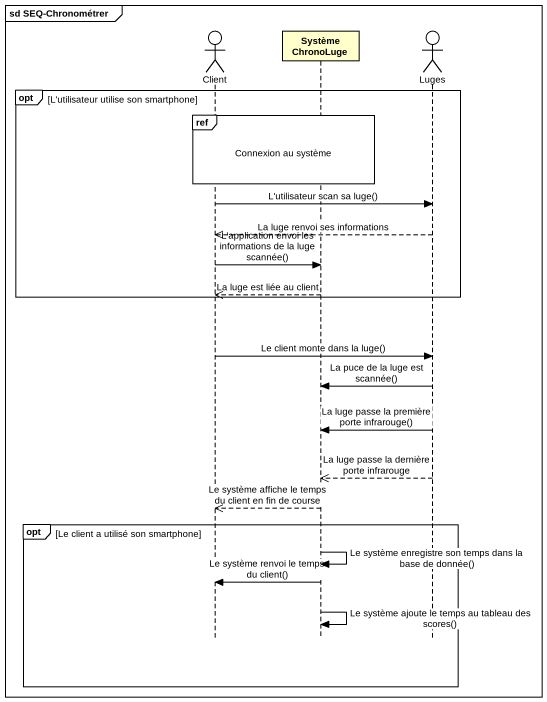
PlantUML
@startuml
mainframe sd SEQ-Chronométrer
hide footbox
actor Client
participant "Système ChronoLuge" as Système_ChronoLuge
actor Luges

opt L'utilisateur utilise son smartphone
  ref over Client, Système_ChronoLuge : Connexion au système
  Client -> Luges : L'utilisateur scan sa luge()
  Luges -->> Client : La luge renvoi ses informations
  Client -> Système_ChronoLuge : L'application envoi les informations de la luge scannée()
  Système_ChronoLuge -->> Client : La luge est liée au client
end
Client -> Luges : Le client monte dans la luge()
Luges -> Système_ChronoLuge : La puce de la luge est scannée()
Luges -> Système_ChronoLuge : La luge passe la première porte infrarouge()
Luges -->> Système_ChronoLuge : La luge passe la dernière porte infrarouge
Système_ChronoLuge -->> Client : Le système affiche le temps du client en fin de course
opt Le client a utilisé son smartphone
  Système_ChronoLuge -> Système_ChronoLuge : Le système enregistre son temps dans la base de donnée()
  Système_ChronoLuge -> Client : Le système renvoi le temps du client()
  Système_ChronoLuge -> Système_ChronoLuge : Le système ajoute le temps au tableau des scores()
end
@enduml
